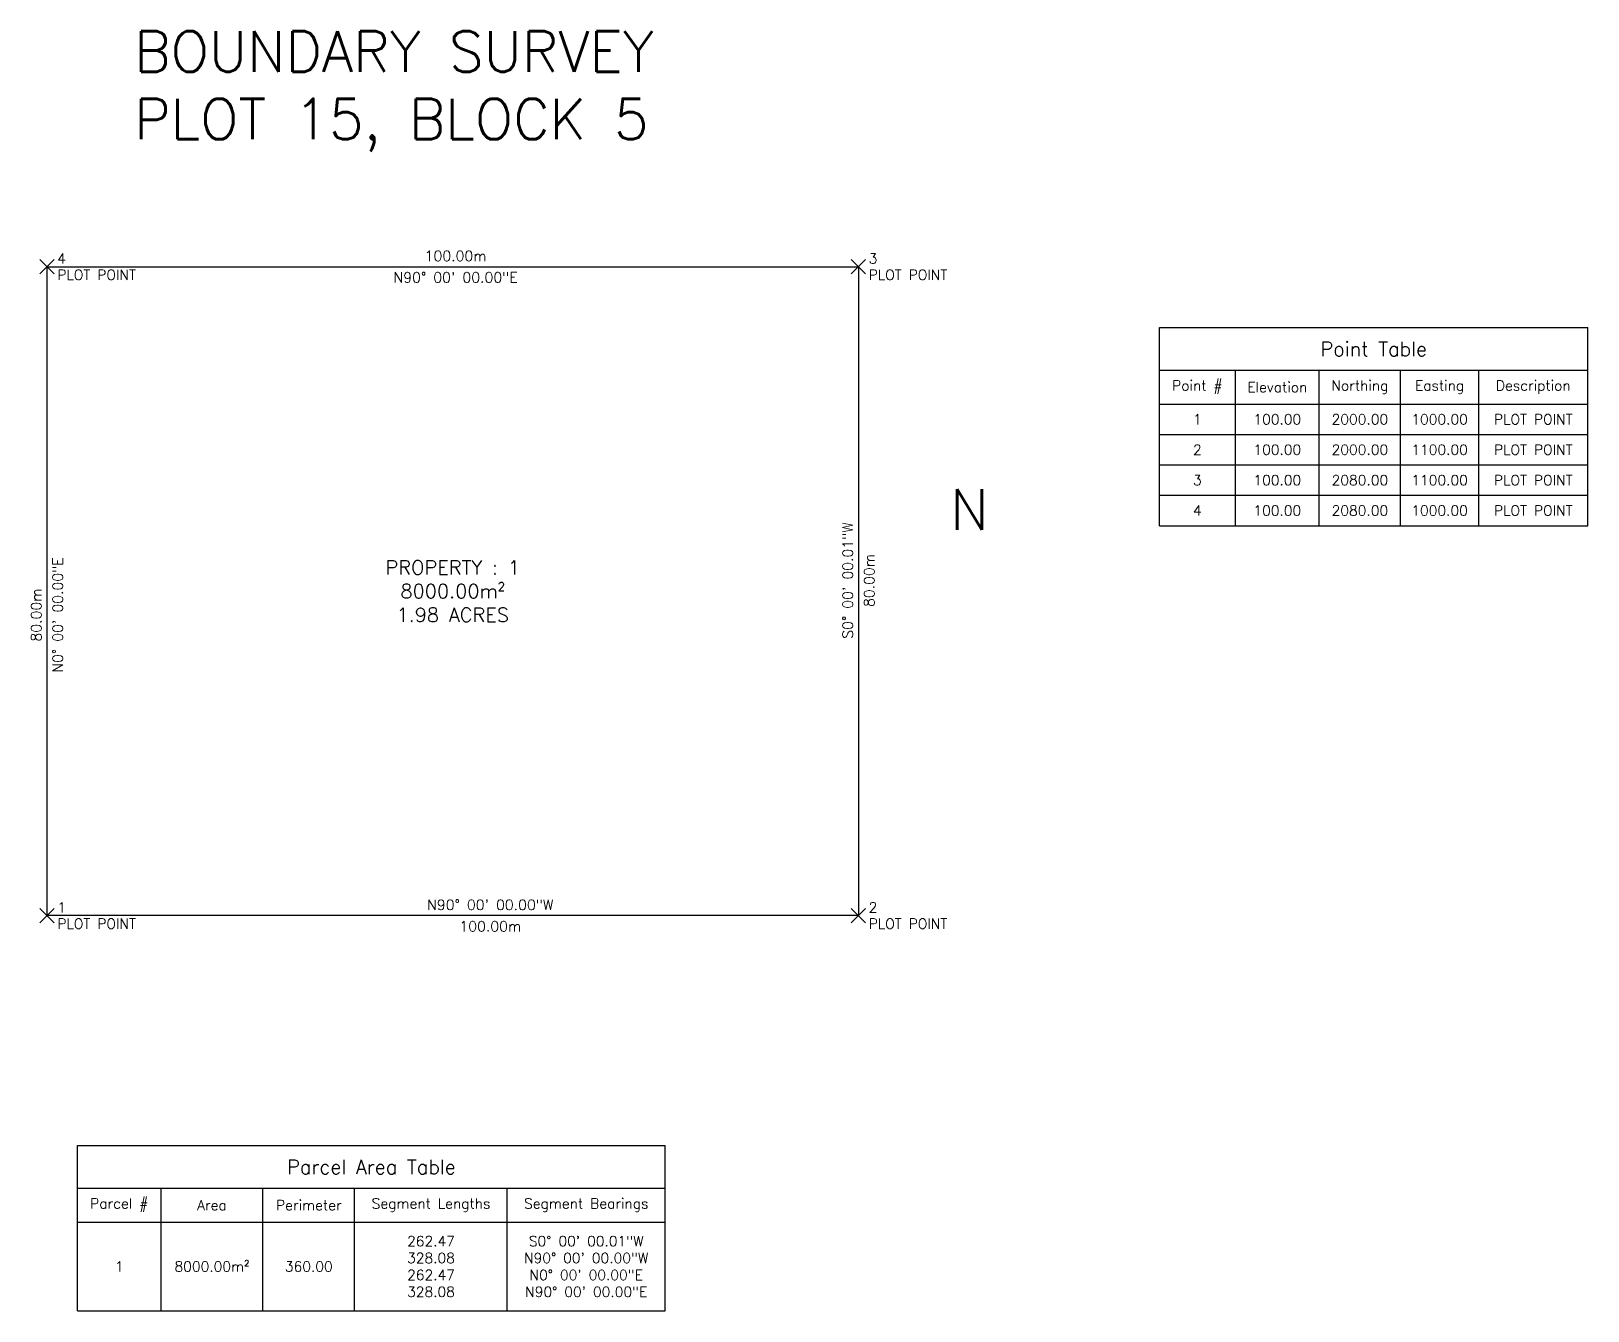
# Model space of a CAD drawing. Header units: metres. Extents: x 998 to 1190, y 1951 to 2109.
import ezdxf

# ---------------------------------------------------------------- set-up
doc = ezdxf.new("R2010")
doc.units = ezdxf.units.M
for name, color, linetype in [('C-ANNO-TABL', 1, 'Continuous'), ('C-ANNO-TABL-TEXT', 150, 'Continuous'), ('C-ANNO-TABL-TITL', 150, 'Continuous'), ('C-ANNO-TABL-TTBL', 5, 'Continuous'), ('C-PROP-BNDY', 150, 'Continuous'), ('C-PROP-BRNG', 92, 'Continuous'), ('C-PROP-TEXT', 92, 'Continuous'), ('V-NODE', 1, 'Continuous'), ('V-NODE-TEXT', 11, 'Continuous')]:
    doc.layers.add(name, color=color, linetype=linetype)
doc.styles.get("Standard").update_dxf_attribs({"font": 'simplex.shx'})

# ---------------------------------------------------------------- blocks, each defined once
blk = doc.blocks.new('AeccArrow')
at = {"flags": 128}
blk.add_lwpolyline([(-0.45, 0, 0, 0, 0), (0.1498, 0, 0.1, 0, 0), (0.4497, 0, 0, 0, 0)], format="xyseb", dxfattribs=at)
blk = doc.blocks.new('*U2')
at = {"color": 0, "linetype": 'ByBlock', "lineweight": -2, "transparency": 16777216}
for p, q in [((-0.71, -0.71), (0.71, 0.71)), ((-0.71, 0.71), (0.71, -0.71))]:
    blk.add_line(p, q, dxfattribs=at)

msp = doc.modelspace()

# ---------------------------------------------------------------- linework, layer by layer
at = {"layer": 'C-ANNO-TABL', "color": 1, "linetype": 'Continuous', "lineweight": -3}
for p, q in [((1137.1, 2067.23), (1189.9, 2067.23)), ((1146.45, 2048.06), (1146.45, 2067.23)), ((1156.8, 2048.06), (1156.8, 2067.23)), ((1166.8, 2048.06), (1166.8, 2067.23)), ((1176.45, 2048.06), (1176.45, 2067.23)), ((1137.1, 2063.06), (1189.9, 2063.06)), ((1137.1, 2059.31), (1189.9, 2059.31)), ((1137.1, 2055.56), (1189.9, 2055.56)), ((1137.1, 2051.81), (1189.9, 2051.81)), ((1003.75, 1966.39), (1076.18, 1966.39)), ((1014.05, 1951.27), (1014.05, 1966.39)), ((1026.6, 1951.27), (1026.6, 1966.39)), ((1037.91, 1951.27), (1037.91, 1966.39)), ((1056.72, 1951.27), (1056.72, 1966.39)), ((1003.75, 1962.22), (1076.18, 1962.22))]:
    msp.add_line(p, q, dxfattribs=at)
at = {"layer": 'C-ANNO-TABL-TTBL', "color": 5, "linetype": 'Continuous', "lineweight": -3}
for p, q in [((1137.1, 2072.48), (1189.9, 2072.48)), ((1137.1, 2048.06), (1137.1, 2072.48)), ((1189.9, 2048.06), (1189.9, 2072.48)), ((1137.1, 2048.06), (1189.9, 2048.06)), ((1003.75, 1971.64), (1076.18, 1971.64)), ((1003.75, 1951.27), (1003.75, 1971.64)), ((1076.18, 1951.27), (1076.18, 1971.64)), ((1003.75, 1951.27), (1076.18, 1951.27))]:
    msp.add_line(p, q, dxfattribs=at)
at = {"layer": 'C-PROP-BNDY', "color": 150, "linetype": 'Continuous', "lineweight": -3}
msp.add_polyline3d([(1100, 2000, 0), (1000, 2000, 0), (1000, 2080, 0), (1100, 2080, 0), (1100, 2000, 0)], dxfattribs=at)

# ---------------------------------------------------------------- block references
at = {"xscale": 20, "yscale": 20, "zscale": 20, "rotation": 90}
msp.add_blockref('AeccArrow', (1113.07, 2063.33), dxfattribs=at)
at = {"layer": 'V-NODE', "xscale": 1.25, "yscale": 1.25, "zscale": 1.25}
for p in [(1000, 2080, 100), (1100, 2080, 100), (1000, 2000, 100), (1100, 2000, 100)]:
    msp.add_blockref('*U2', p, dxfattribs=at)

# ---------------------------------------------------------------- texts
at = {"char_height": 5, "attachment_point": 1}
for s, width, insert in [('BOUNDARY SURVEY\\PPLOT 15, BLOCK 5', 88.2286, (1010.73, 2109.04)), ('N', 5, (1111.33, 2052.56))]:
    msp.add_mtext_dynamic_manual_height_columns(s, width=width, gutter_width=1, heights=[0], dxfattribs=dict(at, insert=insert))
at = {"layer": 'C-ANNO-TABL-TEXT', "color": 150, "linetype": 'Continuous', "lineweight": -3, "char_height": 1.25, "attachment_point": 5}
for s, insert in [('1', (1141.77, 2061.18)), ('100.00', (1151.62, 2061.18)), ('2000.00', (1161.8, 2061.18)), ('1000.00', (1171.62, 2061.18)), ('PLOT POINT', (1183.17, 2061.18)), ('2', (1141.77, 2057.43)), ('100.00', (1151.62, 2057.43)), ('2000.00', (1161.8, 2057.43)), ('1100.00', (1171.62, 2057.43)), ('PLOT POINT', (1183.17, 2057.43)), ('3', (1141.77, 2053.68)), ('100.00', (1151.62, 2053.68)), ('2080.00', (1161.8, 2053.68)), ('1100.00', (1171.62, 2053.68)), ('PLOT POINT', (1183.17, 2053.68)), ('4', (1141.77, 2049.93)), ('100.00', (1151.62, 2049.93)), ('2080.00', (1161.8, 2049.93)), ('1000.00', (1171.62, 2049.93)), ('PLOT POINT', (1183.17, 2049.93)), ('262.47\\P328.08\\P262.47\\P328.08', (1047.32, 1956.74)), ('S0° 00\' 00.01"W\\PN90° 00\' 00.00"W\\PN0° 00\' 00.00"E\\PN90° 00\' 00.00"E', (1066.45, 1956.74)), ('1', (1008.9, 1956.74)), ('8000.00m{\\fRomanS|b0|i0|c0|p0;²}', (1020.32, 1956.74)), ('360.00', (1032.26, 1956.74))]:
    msp.add_mtext(s, dxfattribs=dict(at, insert=insert))
at = {"layer": 'C-ANNO-TABL-TITL', "color": 150, "linetype": 'Continuous', "lineweight": -3, "attachment_point": 5}
for s, insert, char_height in [('Point Table', (1163.5, 2069.85), 1.75), ('Point #', (1141.77, 2065.14), 1.25), ('Elevation', (1151.62, 2065.14), 1.25), ('Northing', (1161.8, 2065.14), 1.25), ('Easting', (1171.62, 2065.14), 1.25), ('Description', (1183.17, 2065.14), 1.25), ('Parcel Area Table', (1039.97, 1969.01), 1.75), ('Parcel #', (1008.9, 1964.3), 1.25), ('Area', (1020.32, 1964.3), 1.25), ('Perimeter', (1032.26, 1964.3), 1.25), ('Segment Lengths', (1047.32, 1964.3), 1.25), ('Segment Bearings', (1066.45, 1964.3), 1.25)]:
    msp.add_mtext(s, dxfattribs=dict(at, insert=insert, char_height=char_height))
at = {"layer": 'C-PROP-BRNG', "color": 92, "linetype": 'Continuous', "lineweight": -3, "char_height": 1.27}
for s, insert, attachment_point in [('100.00m', (1050.35, 2080.69), 8), ('N90° 00\' 00.00"E', (1050.35, 2079.31), 2), ('N90° 00\' 00.00"W', (1054.63, 2000.69), 8), ('100.00m', (1054.63, 1999.31), 2)]:
    msp.add_mtext(s, dxfattribs=dict(at, insert=insert, attachment_point=attachment_point))
at = {"layer": 'C-PROP-BRNG', "color": 92, "linetype": 'Continuous', "lineweight": -3, "char_height": 1.27, "rotation": 90}
for s, insert, attachment_point in [('S0° 00\' 00.01"W', (1099.31, 2041.31), 8), ('N0° 00\' 00.00"E', (1000.69, 2037.05), 2), ('80.00m', (1100.69, 2041.31), 2), ('80.00m', (999.31, 2037.05), 8)]:
    msp.add_mtext(s, dxfattribs=dict(at, insert=insert, attachment_point=attachment_point))
at = {"layer": 'V-NODE-TEXT', "char_height": 1.25}
for s, insert, attachment_point in [('4', (1001.26, 2080.38, 100), 7), ('3', (1101.26, 2080.38, 100), 7), ('PLOT POINT', (1001.26, 2079.62, 100), 1), ('PLOT POINT', (1101.26, 2079.62, 100), 1), ('1', (1001.26, 2000.38, 100), 7), ('2', (1101.26, 2000.38, 100), 7), ('PLOT POINT', (1001.26, 1999.62, 100), 1), ('PLOT POINT', (1101.26, 1999.62, 100), 1)]:
    msp.add_mtext(s, dxfattribs=dict(at, insert=insert, attachment_point=attachment_point))

# ---------------------------------------------------------------- next in the draw order: texts
at = {"layer": 'C-PROP-TEXT', "color": 92, "linetype": 'Continuous', "lineweight": -3, "insert": (1050, 2040), "char_height": 1.75, "width": 18.6008, "attachment_point": 5, "bg_fill": 3, "box_fill_scale": 1.181429, "bg_fill_color": 256, "bg_fill_true_color": 13158600, "bg_fill_transparency": 0}
msp.add_mtext('PROPERTY : 1\\P8000.00m{\\fRomanS|b0|i0|c0|p0;²\\fMS Shell Dlg|b0|i0|c0|p32;\\H0.75x;\\P}1.98 ACRES', dxfattribs=at)

doc.saveas('drawing.dxf')
